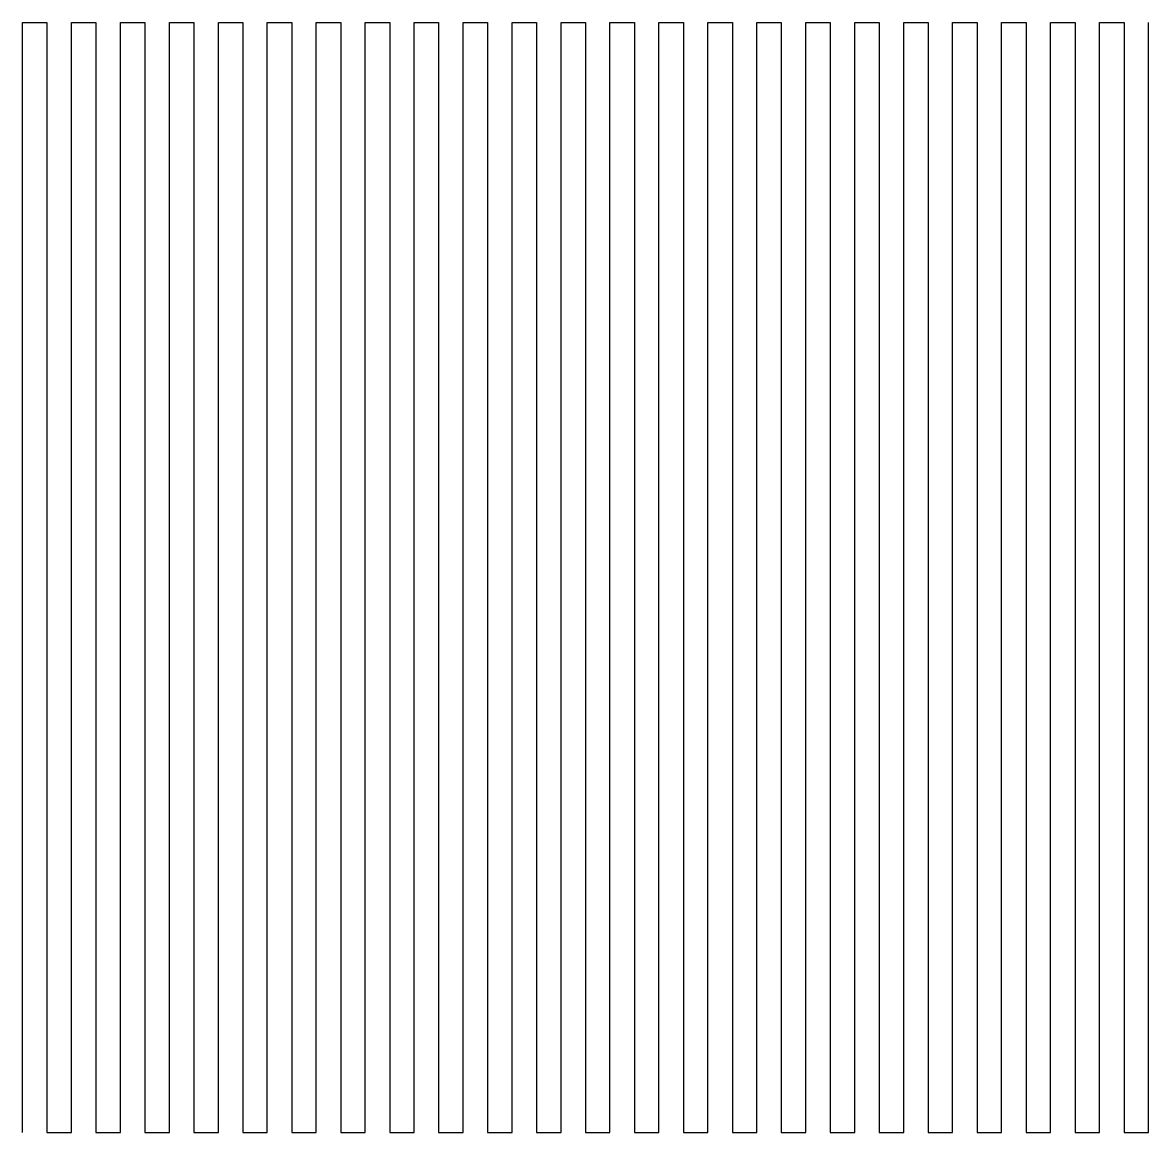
# Model space of a CAD drawing. Header units: millimetres. Extents: x 1.4 to 98, y 2.4 to 97.6.
import ezdxf

# ---------------------------------------------------------------- set-up
doc = ezdxf.new("R2010")
doc.units = ezdxf.units.MM
doc.layers.add('CUT', color=1, linetype='Continuous')

msp = doc.modelspace()

# ---------------------------------------------------------------- linework, layer by layer
at = {"layer": 'CUT'}
msp.add_lwpolyline([(1.4, 2.4), (1.4, 97.6), (3.5, 97.6), (3.5, 2.4), (5.6, 2.4), (5.6, 97.6), (7.7, 97.6), (7.7, 2.4), (9.8, 2.4), (9.8, 97.6), (11.9, 97.6), (11.9, 2.4), (14, 2.4), (14, 97.6), (16.1, 97.6), (16.1, 2.4), (18.2, 2.4), (18.2, 97.6), (20.3, 97.6), (20.3, 2.4), (22.4, 2.4), (22.4, 97.6), (24.5, 97.6), (24.5, 2.4), (26.6, 2.4), (26.6, 97.6), (28.7, 97.6), (28.7, 2.4), (30.8, 2.4), (30.8, 97.6), (32.9, 97.6), (32.9, 2.4), (35, 2.4), (35, 97.6), (37.1, 97.6), (37.1, 2.4), (39.2, 2.4), (39.2, 97.6), (41.3, 97.6), (41.3, 2.4), (43.4, 2.4), (43.4, 97.6), (45.5, 97.6), (45.5, 2.4), (47.6, 2.4), (47.6, 97.6), (49.7, 97.6), (49.7, 2.4), (51.8, 2.4), (51.8, 97.6), (53.9, 97.6), (53.9, 2.4), (56, 2.4), (56, 97.6), (58.1, 97.6), (58.1, 2.4), (60.2, 2.4), (60.2, 97.6), (62.3, 97.6), (62.3, 2.4), (64.4, 2.4), (64.4, 97.6), (66.5, 97.6), (66.5, 2.4), (68.6, 2.4), (68.6, 97.6), (70.7, 97.6), (70.7, 2.4), (72.8, 2.4), (72.8, 97.6), (74.9, 97.6), (74.9, 2.4), (77, 2.4), (77, 97.6), (79.1, 97.6), (79.1, 2.4), (81.2, 2.4), (81.2, 97.6), (83.3, 97.6), (83.3, 2.4), (85.4, 2.4), (85.4, 97.6), (87.5, 97.6), (87.5, 2.4), (89.6, 2.4), (89.6, 97.6), (91.7, 97.6), (91.7, 2.4), (93.8, 2.4), (93.8, 97.6), (95.9, 97.6), (95.9, 2.4), (98, 2.4), (98, 97.6)], dxfattribs=at)

doc.saveas('drawing.dxf')
